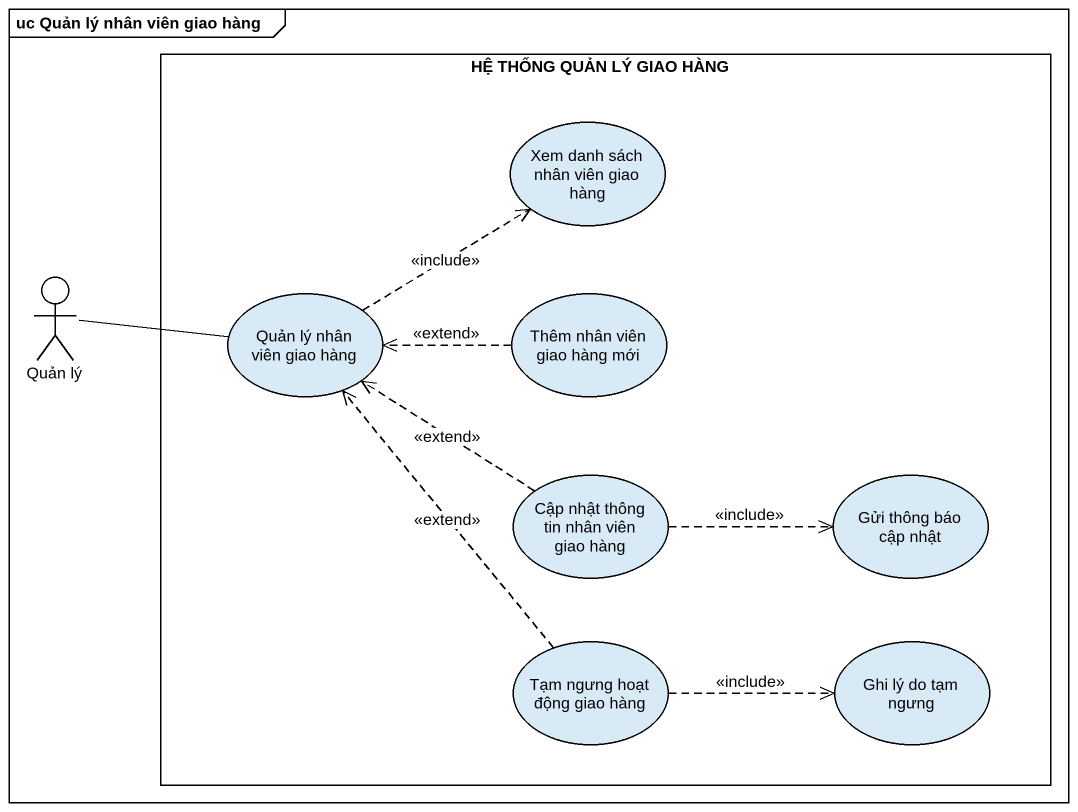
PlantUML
@startuml
mainframe uc Quản lý nhân viên giao hàng
rectangle "HỆ THỐNG QUẢN LÝ GIAO HÀNG" as HỆ_THỐNG_QUẢN_LÝ_GIAO_HÀNG {
  usecase "Xem danh sách nhân viên giao hàng" as Xem_danh_sách_nhân_viên
  usecase "Quản lý nhân viên giao hàng" as Quản_lý_nhân_viên_giao_hàng
  usecase "Thêm nhân viên giao hàng mới" as Thêm_nhân_viên_giao_hàng_mới
  usecase "Cập nhật thông tin nhân viên giao hàng" as Cập_nhật_thông_tin_nhân
  usecase "Gửi thông báo cập nhật" as Gửi_thông_báo_cập_nhật
  usecase "Tạm ngưng hoạt động giao hàng" as Tạm_ngưng_hoạt_động_giao
  usecase "Ghi lý do tạm ngưng" as Ghi_lý_do_tạm_ngưng
}
actor "Quản lý" as Quản_lý
Quản_lý -right- Quản_lý_nhân_viên_giao_hàng
Quản_lý_nhân_viên_giao_hàng .up.> Xem_danh_sách_nhân_viên : <<include>>
Thêm_nhân_viên_giao_hàng_mới .left.> Quản_lý_nhân_viên_giao_hàng : <<extend>>
Cập_nhật_thông_tin_nhân .up.> Quản_lý_nhân_viên_giao_hàng : <<extend>>
Cập_nhật_thông_tin_nhân .right.> Gửi_thông_báo_cập_nhật : <<include>>
Tạm_ngưng_hoạt_động_giao .up.> Quản_lý_nhân_viên_giao_hàng : <<extend>>
Tạm_ngưng_hoạt_động_giao .right.> Ghi_lý_do_tạm_ngưng : <<include>>
@enduml
